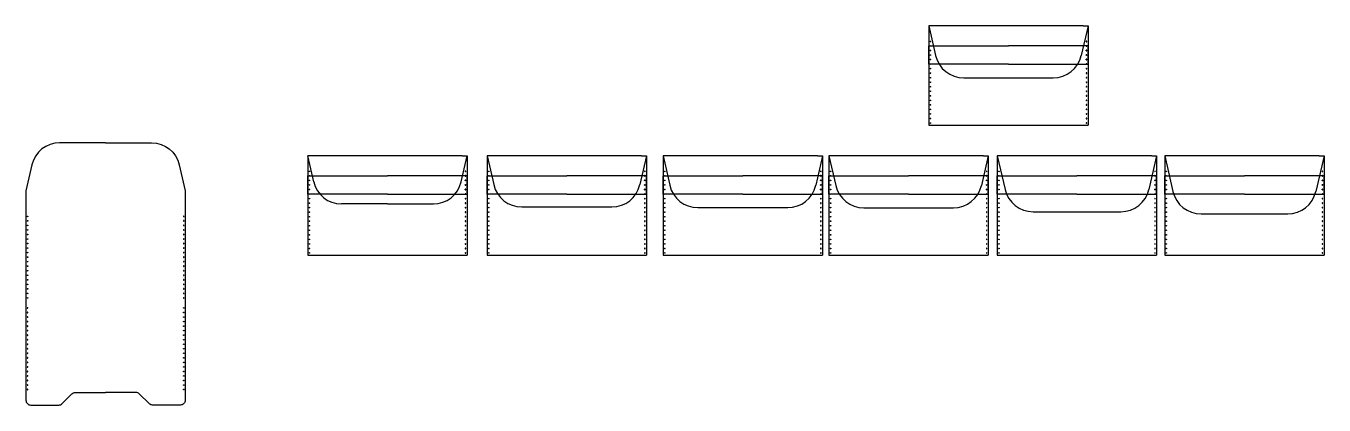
# Model space of a CAD drawing. Header units: millimetres. Extents: x 2444 to 5417, y 1446 to 2315.
import ezdxf

# ---------------------------------------------------------------- set-up
doc = ezdxf.new("R2010")
doc.units = ezdxf.units.MM

# ---------------------------------------------------------------- blocks, each defined once
blk = doc.blocks.new('*U72')
blk.add_circle((0, 0), 0.75)
blk = doc.blocks.new('*U73')
at = {"color": 0, "linetype": 'ByBlock', "lineweight": -2, "transparency": 16777216, "rotation": 90}
for p in [(2423.2, 1929.5), (2423.2, 1919.2), (2423.2, 1908.8), (2423.2, 1898.4), (2423.2, 1888), (2423.2, 1877.6), (2423.2, 1867.2), (2423.2, 1856.8), (2423.2, 1846.4), (2423.2, 1836), (2423.2, 1825.7), (2423.2, 1815.3), (2423.2, 1804.9), (2423.2, 1794.5), (2423.2, 1784.1), (2423.2, 1773.7), (2423.2, 1763.3), (2423.2, 1752.9), (2423.2, 1742.5)]:
    blk.add_blockref('*U72', p, dxfattribs=at)
blk = doc.blocks.new('*U74')
blk.add_circle((0, 0), 0.75)
blk = doc.blocks.new('*U75')
at = {"color": 0, "linetype": 'ByBlock', "lineweight": -2, "transparency": 16777216, "rotation": 90}
for p in [(2423.2, 1929.5), (2423.2, 1919.2), (2423.2, 1908.8), (2423.2, 1898.4), (2423.2, 1888), (2423.2, 1877.6), (2423.2, 1867.2), (2423.2, 1856.8), (2423.2, 1846.4), (2423.2, 1836), (2423.2, 1825.7), (2423.2, 1815.3), (2423.2, 1804.9), (2423.2, 1794.5), (2423.2, 1784.1), (2423.2, 1773.7), (2423.2, 1763.3), (2423.2, 1752.9), (2423.2, 1742.5)]:
    blk.add_blockref('*U74', p, dxfattribs=at)
blk = doc.blocks.new('*U58')
blk.add_circle((0, 0), 0.75)
blk = doc.blocks.new('*U59')
at = {"color": 0, "linetype": 'ByBlock', "lineweight": -2, "transparency": 16777216, "rotation": 90}
for p in [(2423.2, 1929.5), (2423.2, 1919.2), (2423.2, 1908.8), (2423.2, 1898.4), (2423.2, 1888), (2423.2, 1877.6), (2423.2, 1867.2), (2423.2, 1856.8), (2423.2, 1846.4), (2423.2, 1836), (2423.2, 1825.7), (2423.2, 1815.3), (2423.2, 1804.9), (2423.2, 1794.5), (2423.2, 1784.1), (2423.2, 1773.7), (2423.2, 1763.3), (2423.2, 1752.9), (2423.2, 1742.5)]:
    blk.add_blockref('*U58', p, dxfattribs=at)
blk = doc.blocks.new('*U60')
blk.add_circle((0, 0), 0.75)
blk = doc.blocks.new('*U61')
at = {"color": 0, "linetype": 'ByBlock', "lineweight": -2, "transparency": 16777216, "rotation": 90}
for p in [(2423.2, 1929.5), (2423.2, 1919.2), (2423.2, 1908.8), (2423.2, 1898.4), (2423.2, 1888), (2423.2, 1877.6), (2423.2, 1867.2), (2423.2, 1856.8), (2423.2, 1846.4), (2423.2, 1836), (2423.2, 1825.7), (2423.2, 1815.3), (2423.2, 1804.9), (2423.2, 1794.5), (2423.2, 1784.1), (2423.2, 1773.7), (2423.2, 1763.3), (2423.2, 1752.9), (2423.2, 1742.5)]:
    blk.add_blockref('*U60', p, dxfattribs=at)
blk = doc.blocks.new('*U62')
blk.add_circle((0, 0), 0.75)
blk = doc.blocks.new('*U63')
at = {"color": 0, "linetype": 'ByBlock', "lineweight": -2, "transparency": 16777216, "rotation": 90}
for p in [(2423.2, 1929.5), (2423.2, 1919.2), (2423.2, 1908.8), (2423.2, 1898.4), (2423.2, 1888), (2423.2, 1877.6), (2423.2, 1867.2), (2423.2, 1856.8), (2423.2, 1846.4), (2423.2, 1836), (2423.2, 1825.7), (2423.2, 1815.3), (2423.2, 1804.9), (2423.2, 1794.5), (2423.2, 1784.1), (2423.2, 1773.7), (2423.2, 1763.3), (2423.2, 1752.9), (2423.2, 1742.5)]:
    blk.add_blockref('*U62', p, dxfattribs=at)
blk = doc.blocks.new('*U64')
blk.add_circle((0, 0), 0.75)
blk = doc.blocks.new('*U65')
at = {"color": 0, "linetype": 'ByBlock', "lineweight": -2, "transparency": 16777216, "rotation": 90}
for p in [(2423.2, 1929.5), (2423.2, 1919.2), (2423.2, 1908.8), (2423.2, 1898.4), (2423.2, 1888), (2423.2, 1877.6), (2423.2, 1867.2), (2423.2, 1856.8), (2423.2, 1846.4), (2423.2, 1836), (2423.2, 1825.7), (2423.2, 1815.3), (2423.2, 1804.9), (2423.2, 1794.5), (2423.2, 1784.1), (2423.2, 1773.7), (2423.2, 1763.3), (2423.2, 1752.9), (2423.2, 1742.5)]:
    blk.add_blockref('*U64', p, dxfattribs=at)
blk = doc.blocks.new('*U66')
blk.add_circle((0, 0), 0.75)
blk = doc.blocks.new('*U67')
at = {"color": 0, "linetype": 'ByBlock', "lineweight": -2, "transparency": 16777216, "rotation": 90}
for p in [(2423.2, 1929.5), (2423.2, 1919.2), (2423.2, 1908.8), (2423.2, 1898.4), (2423.2, 1888), (2423.2, 1877.6), (2423.2, 1867.2), (2423.2, 1856.8), (2423.2, 1846.4), (2423.2, 1836), (2423.2, 1825.7), (2423.2, 1815.3), (2423.2, 1804.9), (2423.2, 1794.5), (2423.2, 1784.1), (2423.2, 1773.7), (2423.2, 1763.3), (2423.2, 1752.9), (2423.2, 1742.5)]:
    blk.add_blockref('*U66', p, dxfattribs=at)
blk = doc.blocks.new('*U49')
blk.add_circle((0, 0), 0.75)
blk = doc.blocks.new('*U50')
at = {"color": 0, "linetype": 'ByBlock', "lineweight": -2, "transparency": 16777216, "rotation": 90}
for p in [(2423.2, 1929.5), (2423.2, 1919.2), (2423.2, 1908.8), (2423.2, 1898.4), (2423.2, 1888), (2423.2, 1877.6), (2423.2, 1867.2), (2423.2, 1856.8), (2423.2, 1846.4), (2423.2, 1836), (2423.2, 1825.7), (2423.2, 1815.3), (2423.2, 1804.9), (2423.2, 1794.5), (2423.2, 1784.1), (2423.2, 1773.7), (2423.2, 1763.3), (2423.2, 1752.9), (2423.2, 1742.5)]:
    blk.add_blockref('*U49', p, dxfattribs=at)
blk = doc.blocks.new('*U51')
blk.add_circle((0, 0), 0.75)
blk = doc.blocks.new('*U52')
at = {"color": 0, "linetype": 'ByBlock', "lineweight": -2, "transparency": 16777216, "rotation": 90}
for p in [(2423.2, 1929.5), (2423.2, 1919.2), (2423.2, 1908.8), (2423.2, 1898.4), (2423.2, 1888), (2423.2, 1877.6), (2423.2, 1867.2), (2423.2, 1856.8), (2423.2, 1846.4), (2423.2, 1836), (2423.2, 1825.7), (2423.2, 1815.3), (2423.2, 1804.9), (2423.2, 1794.5), (2423.2, 1784.1), (2423.2, 1773.7), (2423.2, 1763.3), (2423.2, 1752.9), (2423.2, 1742.5)]:
    blk.add_blockref('*U51', p, dxfattribs=at)
blk = doc.blocks.new('*U53')
blk.add_circle((0, 0), 0.75)
blk = doc.blocks.new('*U54')
at = {"color": 0, "linetype": 'ByBlock', "lineweight": -2, "transparency": 16777216, "rotation": 90}
for p in [(2423.2, 1929.5), (2423.2, 1919.2), (2423.2, 1908.8), (2423.2, 1898.4), (2423.2, 1888), (2423.2, 1877.6), (2423.2, 1867.2), (2423.2, 1856.8), (2423.2, 1846.4), (2423.2, 1836), (2423.2, 1825.7), (2423.2, 1815.3), (2423.2, 1804.9), (2423.2, 1794.5), (2423.2, 1784.1), (2423.2, 1773.7), (2423.2, 1763.3), (2423.2, 1752.9), (2423.2, 1742.5)]:
    blk.add_blockref('*U53', p, dxfattribs=at)
blk = doc.blocks.new('*U55')
blk.add_circle((0, 0), 0.75)
blk = doc.blocks.new('*U56')
at = {"color": 0, "linetype": 'ByBlock', "lineweight": -2, "transparency": 16777216, "rotation": 90}
for p in [(2423.2, 1929.5), (2423.2, 1919.2), (2423.2, 1908.8), (2423.2, 1898.4), (2423.2, 1888), (2423.2, 1877.6), (2423.2, 1867.2), (2423.2, 1856.8), (2423.2, 1846.4), (2423.2, 1836), (2423.2, 1825.7), (2423.2, 1815.3), (2423.2, 1804.9), (2423.2, 1794.5), (2423.2, 1784.1), (2423.2, 1773.7), (2423.2, 1763.3), (2423.2, 1752.9), (2423.2, 1742.5)]:
    blk.add_blockref('*U55', p, dxfattribs=at)
blk = doc.blocks.new('*U57')
blk.add_circle((0, 0), 0.75)
blk = doc.blocks.new('*U39')
at = {"color": 0, "linetype": 'ByBlock', "lineweight": -2, "transparency": 16777216, "rotation": 90}
for p in [(2423.2, 1929.5), (2423.2, 1919.2), (2423.2, 1908.8), (2423.2, 1898.4), (2423.2, 1888), (2423.2, 1877.6), (2423.2, 1867.2), (2423.2, 1856.8), (2423.2, 1846.4), (2423.2, 1836), (2423.2, 1825.7), (2423.2, 1815.3), (2423.2, 1804.9), (2423.2, 1794.5), (2423.2, 1784.1), (2423.2, 1773.7), (2423.2, 1763.3), (2423.2, 1752.9), (2423.2, 1742.5)]:
    blk.add_blockref('*U57', p, dxfattribs=at)
blk = doc.blocks.new('*U41')
blk.add_circle((0, 0), 0.75)
blk = doc.blocks.new('*U42')
at = {"color": 0, "linetype": 'ByBlock', "lineweight": -2, "transparency": 16777216, "rotation": 90}
for p in [(2423.2, 1929.5), (2423.2, 1919.2), (2423.2, 1908.8), (2423.2, 1898.4), (2423.2, 1888), (2423.2, 1877.6), (2423.2, 1867.2), (2423.2, 1856.8), (2423.2, 1846.4), (2423.2, 1836), (2423.2, 1825.7), (2423.2, 1815.3), (2423.2, 1804.9), (2423.2, 1794.5), (2423.2, 1784.1), (2423.2, 1773.7), (2423.2, 1763.3), (2423.2, 1752.9), (2423.2, 1742.5)]:
    blk.add_blockref('*U41', p, dxfattribs=at)
blk = doc.blocks.new('*U43')
blk.add_circle((0, 0), 0.75)
blk = doc.blocks.new('*U44')
at = {"color": 0, "linetype": 'ByBlock', "lineweight": -2, "transparency": 16777216, "rotation": 90}
for p in [(2423.2, 1929.5), (2423.2, 1919.2), (2423.2, 1908.8), (2423.2, 1898.4), (2423.2, 1888), (2423.2, 1877.6), (2423.2, 1867.2), (2423.2, 1856.8), (2423.2, 1846.4), (2423.2, 1836), (2423.2, 1825.7), (2423.2, 1815.3), (2423.2, 1804.9), (2423.2, 1794.5), (2423.2, 1784.1), (2423.2, 1773.7), (2423.2, 1763.3), (2423.2, 1752.9), (2423.2, 1742.5)]:
    blk.add_blockref('*U43', p, dxfattribs=at)
blk = doc.blocks.new('*U45')
blk.add_circle((0, 0), 0.75)
blk = doc.blocks.new('*U46')
at = {"color": 0, "linetype": 'ByBlock', "lineweight": -2, "transparency": 16777216, "rotation": 90}
for p in [(2423.2, 1929.5), (2423.2, 1919.2), (2423.2, 1908.8), (2423.2, 1898.4), (2423.2, 1888), (2423.2, 1877.6), (2423.2, 1867.2), (2423.2, 1856.8), (2423.2, 1846.4), (2423.2, 1836), (2423.2, 1825.7), (2423.2, 1815.3), (2423.2, 1804.9), (2423.2, 1794.5), (2423.2, 1784.1), (2423.2, 1773.7), (2423.2, 1763.3), (2423.2, 1752.9), (2423.2, 1742.5)]:
    blk.add_blockref('*U45', p, dxfattribs=at)
blk = doc.blocks.new('*U47')
blk.add_circle((0, 0), 0.75)
blk = doc.blocks.new('*U48')
at = {"color": 0, "linetype": 'ByBlock', "lineweight": -2, "transparency": 16777216, "rotation": 90}
for p in [(2423.2, 1929.5), (2423.2, 1919.2), (2423.2, 1908.8), (2423.2, 1898.4), (2423.2, 1888), (2423.2, 1877.6), (2423.2, 1867.2), (2423.2, 1856.8), (2423.2, 1846.4), (2423.2, 1836), (2423.2, 1825.7), (2423.2, 1815.3), (2423.2, 1804.9), (2423.2, 1794.5), (2423.2, 1784.1), (2423.2, 1773.7), (2423.2, 1763.3), (2423.2, 1752.9), (2423.2, 1742.5)]:
    blk.add_blockref('*U47', p, dxfattribs=at)
blk = doc.blocks.new('*U68')
blk.add_circle((0, 0), 0.75)
blk = doc.blocks.new('*U69')
at = {"color": 0, "linetype": 'ByBlock', "lineweight": -2, "transparency": 16777216, "rotation": 90}
for p in [(2423.2, 1929.5), (2423.2, 1919.2), (2423.2, 1908.8), (2423.2, 1898.4), (2423.2, 1888), (2423.2, 1877.6), (2423.2, 1867.2), (2423.2, 1856.8), (2423.2, 1846.4), (2423.2, 1836), (2423.2, 1825.7), (2423.2, 1815.3), (2423.2, 1804.9), (2423.2, 1794.5), (2423.2, 1784.1), (2423.2, 1773.7), (2423.2, 1763.3), (2423.2, 1752.9), (2423.2, 1742.5)]:
    blk.add_blockref('*U68', p, dxfattribs=at)
blk = doc.blocks.new('*U70')
blk.add_circle((0, 0), 0.75)
blk = doc.blocks.new('*U71')
at = {"color": 0, "linetype": 'ByBlock', "lineweight": -2, "transparency": 16777216, "rotation": 90}
for p in [(2423.2, 1929.5), (2423.2, 1919.2), (2423.2, 1908.8), (2423.2, 1898.4), (2423.2, 1888), (2423.2, 1877.6), (2423.2, 1867.2), (2423.2, 1856.8), (2423.2, 1846.4), (2423.2, 1836), (2423.2, 1825.7), (2423.2, 1815.3), (2423.2, 1804.9), (2423.2, 1794.5), (2423.2, 1784.1), (2423.2, 1773.7), (2423.2, 1763.3), (2423.2, 1752.9), (2423.2, 1742.5)]:
    blk.add_blockref('*U70', p, dxfattribs=at)

msp = doc.modelspace()

# ---------------------------------------------------------------- linework, layer by layer
for p, q in [((4511.6, 2314.8), (4511.6, 2087.3)), ((4865.6, 2314.8), (4511.6, 2314.8)), ((4511.6, 2314.8), (4527.3, 2247)), ((4876.6, 2314.8), (4860.9, 2247)), ((4865.6, 2314.8), (4876.6, 2314.8)), ((4876.6, 2314.8), (4876.6, 2087.3)), ((4591.6, 2195.8), (4796.6, 2195.8)), ((4511.6, 2087.3), (4876.6, 2087.3)), ((3089.1, 2017), (3089.1, 1789.5)), ((3102.9, 1957.4), (3089.1, 2017)), ((3443.1, 2017), (3089.1, 2017)), ((3440.4, 1957.4), (3454.1, 2017)), ((3443.1, 2017), (3454.1, 2017)), ((3454.1, 2017), (3454.1, 1789.5)), ((3499.9, 2017), (3499.9, 1789.5)), ((3853.9, 2017), (3499.9, 2017)), ((3499.9, 2017), (3515.1, 1951.2)), ((3864.9, 2017), (3849.7, 1951.2)), ((3853.9, 2017), (3864.9, 2017)), ((3864.9, 2017), (3864.9, 1789.5)), ((3903, 2017), (3903, 1789.5)), ((4257, 2017), (3903, 2017)), ((3903, 2017), (3918.2, 1949.6)), ((4268, 2017), (4252.8, 1949.6)), ((4257, 2017), (4268, 2017)), ((4268, 2017), (4268, 1789.5)), ((4282.9, 2017), (4282.9, 1789.5)), ((4636.9, 2017), (4282.9, 2017)), ((4282.9, 2017), (4298.6, 1949.2)), ((4647.9, 2017), (4632.3, 1949.2)), ((4636.9, 2017), (4647.9, 2017)), ((4647.9, 2017), (4647.9, 1789.5)), ((4668.6, 2017), (4668.6, 1789.5)), ((5022.6, 2017), (4668.6, 2017)), ((4668.6, 2017), (4686.3, 1940.2)), ((5033.6, 2017), (5015.8, 1940.2)), ((5022.6, 2017), (5033.6, 2017)), ((5033.6, 2017), (5033.6, 1789.5)), ((5052, 2017), (5052, 1789.5)), ((5406, 2017), (5052, 2017)), ((5052, 2017), (5070.9, 1935.2)), ((5417, 2017), (5398.1, 1935.2)), ((5406, 2017), (5417, 2017)), ((5417, 2017), (5417, 1789.5)), ((3271.6, 1907), (3166.2, 1907)), ((3271.6, 1907), (3377, 1907)), ((3579.4, 1900), (3785.4, 1900)), ((3676.9, 1900), (3785.4, 1900)), ((3982.5, 1898.4), (4188.5, 1898.4)), ((4080, 1898.4), (4188.5, 1898.4)), ((4362.9, 1898), (4568, 1898)), ((4750.6, 1889), (4951.5, 1889)), ((5135.2, 1884), (5333.8, 1884)), ((3089.1, 1789.5), (3454.1, 1789.5)), ((3499.9, 1789.5), (3864.9, 1789.5)), ((3903, 1789.5), (4268, 1789.5)), ((4282.9, 1789.5), (4647.9, 1789.5)), ((4668.6, 1789.5), (5033.6, 1789.5)), ((5052, 1789.5), (5417, 1789.5))]:
    msp.add_line(p, q)
for points in [[(4694.1, 2227.4), (4511.6, 2227.4), (4511.6, 2268.9), (4694.1, 2268.9)], [(4694.1, 2227.4), (4876.6, 2227.4), (4876.6, 2268.9), (4694.1, 2268.9)], [(3271.6, 1929.6), (3089.1, 1929.6), (3089.1, 1971.2), (3271.6, 1971.2)], [(3271.6, 1929.6), (3454.1, 1929.6), (3454.1, 1971.2), (3271.6, 1971.2)], [(3682.4, 1929.6), (3499.9, 1929.6), (3499.9, 1971.2), (3682.4, 1971.2)], [(3682.4, 1929.6), (3864.9, 1929.6), (3864.9, 1971.2), (3682.4, 1971.2)], [(4085.5, 1929.6), (3903, 1929.6), (3903, 1971.2), (4085.5, 1971.2)], [(4085.5, 1929.6), (4268, 1929.6), (4268, 1971.2), (4085.5, 1971.2)], [(4465.4, 1929.6), (4282.9, 1929.6), (4282.9, 1971.2), (4465.4, 1971.2)], [(4465.4, 1929.6), (4647.9, 1929.6), (4647.9, 1971.2), (4465.4, 1971.2)], [(4851.1, 1929.6), (4668.6, 1929.6), (4668.6, 1971.2), (4851.1, 1971.2)], [(4851.1, 1929.6), (5033.6, 1929.6), (5033.6, 1971.2), (4851.1, 1971.2)], [(5234.5, 1929.6), (5052, 1929.6), (5052, 1971.2), (5234.5, 1971.2)], [(5234.5, 1929.6), (5417, 1929.6), (5417, 1971.2), (5234.5, 1971.2)]]:
    msp.add_lwpolyline(points)
for points in [[(2626.1, 2047), (2520.7, 2047, 0.349216), (2457.4, 1996.6), (2443.6, 1937), (2443.6, 1457, 0.414214), (2454.6, 1446), (2518.6, 1446, 0.198912), (2526.4, 1449.2), (2549, 1471.8, -0.198912), (2556.7, 1475), (2626.1, 1475)], [(2626.1, 2047), (2731.5, 2047, -0.349216), (2794.9, 1996.6), (2808.6, 1937), (2808.6, 1457, -0.414214), (2797.6, 1446), (2733.6, 1446, -0.198912), (2725.9, 1449.2), (2703.3, 1471.8, 0.198912), (2695.5, 1475), (2626.1, 1475)]]:
    msp.add_lwpolyline(points, format="xyb")
for centre in [(4515.4, 2258.6), (4515.4, 2248.2), (4515.4, 2237.8), (4872.9, 2258.6), (4872.9, 2248.2), (4872.9, 2237.8), (3092.9, 1960.8), (3092.9, 1950.4), (3092.9, 1940), (3450.4, 1960.8), (3450.4, 1950.4), (3450.4, 1940), (3503.7, 1960.8), (3503.7, 1950.4), (3503.7, 1940), (3861.2, 1960.8), (3861.2, 1950.4), (3861.2, 1940), (3906.8, 1960.8), (3906.8, 1950.4), (3906.8, 1940), (4264.3, 1960.8), (4264.3, 1950.4), (4264.3, 1940), (4286.7, 1960.8), (4286.7, 1950.4), (4286.7, 1940), (4644.2, 1960.8), (4644.2, 1950.4), (4644.2, 1940), (4672.3, 1960.8), (4672.3, 1950.4), (4672.3, 1940), (5029.8, 1960.8), (5029.8, 1950.4), (5029.8, 1940), (5055.7, 1960.8), (5055.7, 1950.4), (5055.7, 1940), (5413.2, 1960.8), (5413.2, 1950.4), (5413.2, 1940)]:
    msp.add_circle(centre, 0.75)
for centre, radius, start, end in [((4591.6, 2261.8), 66, 193, 270), ((4796.6, 2261.8), 66, 270, 347), ((3166.2, 1972), 65, 193, 270), ((3377, 1972), 65, 270, 347), ((3579.4, 1966), 66, 193, 270), ((3785.4, 1966), 66, 270, 347), ((3982.5, 1964.4), 66, 193, 270), ((4188.5, 1964.4), 66, 270, 347), ((4362.9, 1964), 66, 193, 270), ((4568, 1964), 66, 270, 347), ((4750.6, 1955), 66, 193, 270), ((4951.5, 1955), 66, 270, 347), ((5135.2, 1950), 66, 193, 270), ((5333.8, 1950), 66, 270, 347)]:
    msp.add_arc(centre, radius, start, end)

# ---------------------------------------------------------------- block references
for name, p in [('*U69', (2092.1, 349.8)), ('*U63', (669.7, 52)), ('*U67', (1080.5, 52)), ('*U52', (1483.6, 52)), ('*U46', (1863.5, 52)), ('*U56', (2249.1, 52)), ('*U42', (2632.5, 52)), ('*U73', (24.2, -51.1))]:
    msp.add_blockref(name, p)
at = {"xscale": -1}
for name, p in [('*U71', (7296.1, 349.8)), ('*U65', (5873.6, 52)), ('*U50', (6284.4, 52)), ('*U54', (6687.5, 52)), ('*U48', (7067.4, 52)), ('*U39', (7453, 52)), ('*U44', (7836.4, 52)), ('*U59', (5228.1, -51.1))]:
    msp.add_blockref(name, p, dxfattribs=at)
at = {"xscale": -1, "rotation": 180}
msp.add_blockref('*U75', (24.2, 3411), dxfattribs=at)
at = {"rotation": 180}
msp.add_blockref('*U61', (5228.1, 3411), dxfattribs=at)

doc.saveas('drawing.dxf')
